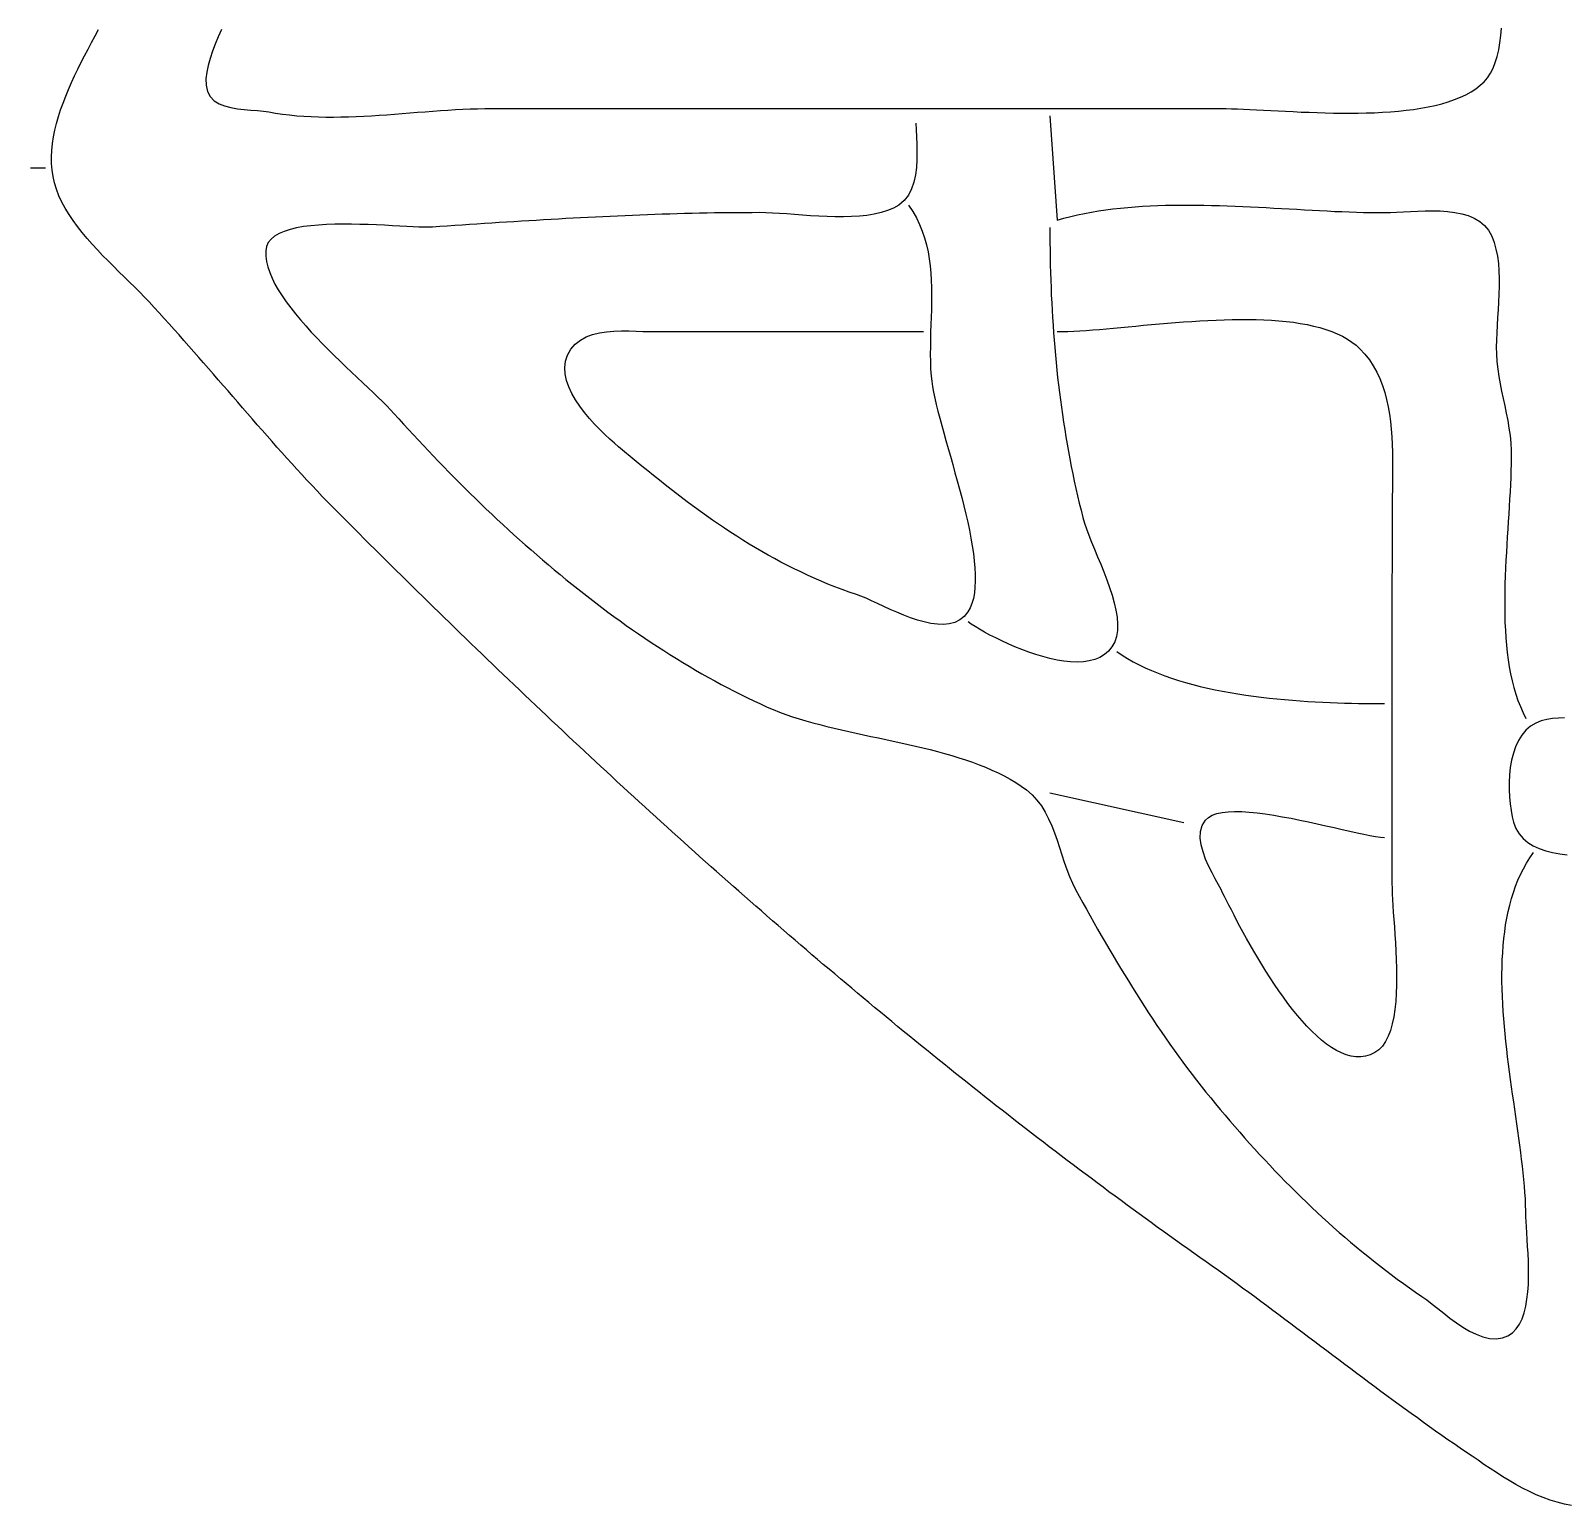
# Model space of a CAD drawing. Header units: millimetres. Extents: x 11 to 803, y 3 to 1113.
# Drawn here: x 209.5 to 415.7, y 3.2 to 201.4 of the extents above; entities that cross this region are included whole.
import ezdxf

# ---------------------------------------------------------------- set-up
doc = ezdxf.new("R2010")
doc.units = ezdxf.units.MM
doc.layers.add('0_0_0', color=3, linetype='Continuous')

msp = doc.modelspace()

# ---------------------------------------------------------------- linework, layer by layer
at = {"layer": '0_0_0'}
for points in [[(416.63, 3.15), (415.68, 3.32), (414.72, 3.56), (413.78, 3.85), (412.84, 4.19), (411.9, 4.58), (410.98, 5), (410.07, 5.47), (409.17, 5.96), (408.28, 6.47), (407.41, 7), (406.55, 7.55), (405.71, 8.1), (404.88, 8.65), (404.08, 9.2), (403.29, 9.74), (402.52, 10.26), (401.69, 10.83), (400.86, 11.4), (400.03, 11.97), (399.2, 12.55), (398.38, 13.13), (397.56, 13.71), (396.74, 14.3), (395.92, 14.89), (395.1, 15.48), (394.28, 16.07), (393.47, 16.67), (392.65, 17.26), (391.84, 17.86), (391.03, 18.46), (390.22, 19.06), (389.41, 19.67), (388.6, 20.27), (387.79, 20.87), (386.98, 21.48), (386.18, 22.09), (385.37, 22.69), (384.57, 23.3), (383.76, 23.91), (382.95, 24.51), (382.15, 25.12), (381.34, 25.73), (380.53, 26.34), (379.73, 26.94), (378.92, 27.55), (378.11, 28.15), (377.3, 28.76), (376.5, 29.36), (375.69, 29.96), (374.88, 30.56), (374.06, 31.16), (373.25, 31.76), (372.44, 32.35), (371.62, 32.95), (370.81, 33.54), (369.99, 34.13), (369.17, 34.71), (368.35, 35.3), (367.52, 35.88), (366.7, 36.46), (365.88, 37.04), (365.06, 37.62), (364.24, 38.21), (363.42, 38.79), (362.6, 39.38), (361.78, 39.97), (360.96, 40.56), (360.15, 41.15), (359.33, 41.74), (358.52, 42.33), (357.71, 42.92), (356.9, 43.52), (356.09, 44.11), (355.28, 44.71), (354.47, 45.31), (353.67, 45.91), (352.86, 46.51), (352.06, 47.11), (351.25, 47.71), (350.45, 48.31), (349.65, 48.92), (348.85, 49.52), (348.05, 50.13), (347.25, 50.74), (346.45, 51.34), (345.66, 51.95), (344.86, 52.57), (344.07, 53.18), (343.27, 53.79), (342.48, 54.4), (341.69, 55.02), (340.9, 55.63), (340.11, 56.25), (339.32, 56.87), (338.53, 57.49), (337.74, 58.11), (336.96, 58.73), (336.17, 59.35), (335.39, 59.98), (334.61, 60.6), (333.82, 61.22), (333.04, 61.85), (332.26, 62.48), (331.48, 63.11), (330.7, 63.74), (329.93, 64.37), (329.15, 65), (328.37, 65.63), (327.6, 66.26), (326.82, 66.9), (326.05, 67.53), (325.28, 68.17), (324.51, 68.8), (323.74, 69.44), (322.97, 70.08), (322.2, 70.72), (321.43, 71.36), (320.66, 72), (319.9, 72.65), (319.13, 73.29), (318.36, 73.93), (317.6, 74.58), (316.84, 75.22), (316.07, 75.87), (315.31, 76.52), (314.55, 77.17), (313.79, 77.82), (313.03, 78.47), (312.27, 79.12), (311.52, 79.77), (310.76, 80.43), (310, 81.08), (309.25, 81.74), (308.49, 82.39), (307.74, 83.05), (306.99, 83.71), (306.23, 84.37), (305.48, 85.03), (304.73, 85.69), (303.98, 86.35), (303.23, 87.01), (302.48, 87.67), (301.73, 88.34), (300.99, 89), (300.24, 89.67), (299.49, 90.33), (298.75, 91), (298, 91.67), (297.26, 92.34), (296.51, 93.01), (295.77, 93.68), (295.03, 94.35), (294.29, 95.02), (293.55, 95.69), (292.81, 96.36), (292.07, 97.04), (291.33, 97.71), (290.59, 98.39), (289.85, 99.07), (289.12, 99.74), (288.38, 100.42), (287.64, 101.1), (286.91, 101.78), (286.17, 102.46), (285.44, 103.14), (284.71, 103.82), (283.97, 104.51), (283.24, 105.19), (282.51, 105.87), (281.78, 106.56), (281.05, 107.24), (280.32, 107.93), (279.59, 108.62), (278.86, 109.3), (278.13, 109.99), (277.41, 110.68), (276.68, 111.37), (275.95, 112.06), (275.23, 112.75), (274.5, 113.44), (273.77, 114.14), (273.05, 114.83), (272.33, 115.52), (271.6, 116.22), (270.88, 116.91), (270.16, 117.61), (269.43, 118.3), (268.71, 119), (267.99, 119.7), (267.27, 120.4), (266.55, 121.1), (265.83, 121.8), (265.11, 122.5), (264.39, 123.2), (263.67, 123.9), (262.96, 124.6), (262.24, 125.3), (261.52, 126.01), (260.8, 126.71), (260.09, 127.42), (259.37, 128.12), (258.66, 128.83), (257.94, 129.53), (257.23, 130.24), (256.51, 130.95), (255.8, 131.66), (255.09, 132.36), (254.37, 133.07), (253.66, 133.78), (252.95, 134.49), (252.24, 135.2), (251.52, 135.92), (250.82, 136.63), (250.12, 137.34), (249.42, 138.06), (248.72, 138.78), (248.03, 139.51), (247.35, 140.24), (246.66, 140.97), (245.99, 141.7), (245.31, 142.44), (244.64, 143.18), (243.96, 143.92), (243.3, 144.66), (242.63, 145.41), (241.97, 146.16), (241.3, 146.91), (240.64, 147.66), (239.98, 148.41), (239.33, 149.16), (238.67, 149.92), (238.01, 150.67), (237.36, 151.42), (236.7, 152.18), (236.05, 152.94), (235.39, 153.69), (234.74, 154.45), (234.08, 155.2), (233.43, 155.96), (232.77, 156.71), (232.11, 157.46), (231.45, 158.22), (230.79, 158.97), (230.13, 159.72), (229.47, 160.47), (228.8, 161.21), (228.13, 161.96), (227.46, 162.7), (226.79, 163.44), (226.11, 164.18), (225.44, 164.92), (224.82, 165.56), (224.18, 166.22), (223.51, 166.89), (222.82, 167.58), (222.11, 168.27), (221.38, 168.98), (220.66, 169.7), (219.93, 170.43), (219.2, 171.17), (218.49, 171.92), (217.78, 172.68), (217.1, 173.46), (216.45, 174.25), (215.82, 175.04), (215.23, 175.85), (214.68, 176.67), (214.18, 177.5), (213.72, 178.34), (213.33, 179.19), (212.99, 180.05), (212.73, 180.92), (212.53, 181.77), (212.4, 182.64), (212.33, 183.52), (212.32, 184.4), (212.36, 185.29), (212.45, 186.19), (212.58, 187.09), (212.77, 188), (212.99, 188.91), (213.25, 189.82), (213.54, 190.73), (213.87, 191.65), (214.23, 192.56), (214.61, 193.48), (215.01, 194.39), (215.43, 195.3), (215.87, 196.21), (216.32, 197.12), (216.78, 198.01), (217.24, 198.91), (217.71, 199.8), (218.18, 200.68), (218.65, 201.55)], [(235.17, 201.53), (234.74, 200.56), (234.33, 199.58), (233.95, 198.61), (233.63, 197.65), (233.37, 196.71), (233.19, 195.79), (233.09, 194.91), (233.11, 194.06), (233.29, 193.2), (233.66, 192.51), (234.18, 191.96), (234.84, 191.55), (235.6, 191.25), (236.44, 191.03), (237.32, 190.88), (238.23, 190.78), (239.13, 190.71), (240, 190.65), (240.81, 190.57), (241.52, 190.46), (242.44, 190.3), (243.37, 190.16), (244.32, 190.04), (245.28, 189.94), (246.24, 189.87), (247.22, 189.82), (248.21, 189.78), (249.21, 189.77), (250.21, 189.76), (251.23, 189.78), (252.24, 189.8), (253.27, 189.84), (254.29, 189.89), (255.32, 189.95), (256.36, 190.01), (257.39, 190.08), (258.42, 190.16), (259.46, 190.24), (260.49, 190.32), (261.52, 190.4), (262.55, 190.48), (263.58, 190.55), (264.6, 190.63), (265.61, 190.7), (266.62, 190.76), (267.62, 190.81), (268.61, 190.85), (269.59, 190.89), (270.56, 190.91), (271.52, 190.92), (369.52, 190.92), (370.21, 190.91), (370.95, 190.89), (371.73, 190.87), (372.56, 190.83), (373.42, 190.79), (374.32, 190.75), (375.25, 190.7), (376.21, 190.65), (377.2, 190.6), (378.21, 190.54), (379.25, 190.49), (380.3, 190.44), (381.37, 190.4), (382.45, 190.36), (383.55, 190.33), (384.65, 190.3), (385.75, 190.29), (386.86, 190.29), (387.96, 190.29), (389.06, 190.32), (390.16, 190.35), (391.24, 190.4), (392.31, 190.47), (393.37, 190.56), (394.41, 190.67), (395.42, 190.8), (396.41, 190.96), (397.38, 191.13), (398.31, 191.33), (399.22, 191.56), (400.08, 191.82), (400.91, 192.11), (401.7, 192.42), (402.44, 192.77), (403.14, 193.16), (403.79, 193.57), (404.38, 194.03), (404.92, 194.52), (405.37, 195.04), (405.76, 195.65), (406.11, 196.33), (406.4, 197.09), (406.65, 197.91), (406.86, 198.79), (407.02, 199.73), (407.15, 200.71), (407.25, 201.73)], [(346.52, 189.92), (347.52, 175.92), (348.42, 176.17), (349.33, 176.4), (350.25, 176.61), (351.18, 176.81), (352.12, 176.98), (353.08, 177.14), (354.04, 177.28), (355.01, 177.41), (356, 177.52), (356.99, 177.62), (357.99, 177.7), (358.99, 177.77), (360, 177.82), (361.02, 177.86), (362.05, 177.9), (363.07, 177.92), (364.11, 177.93), (365.14, 177.93), (366.18, 177.92), (367.23, 177.91), (368.27, 177.89), (369.32, 177.86), (370.36, 177.83), (371.41, 177.79), (372.46, 177.74), (373.5, 177.69), (374.55, 177.64), (375.59, 177.59), (376.63, 177.53), (377.66, 177.47), (378.7, 177.42), (379.73, 177.36), (380.75, 177.3), (381.77, 177.25), (382.78, 177.19), (383.79, 177.14), (384.78, 177.09), (385.77, 177.05), (386.76, 177.01), (387.73, 176.98), (388.69, 176.95), (389.65, 176.93), (390.59, 176.92), (391.52, 176.92), (392.29, 176.93), (393.14, 176.97), (394.04, 177.02), (394.98, 177.08), (395.97, 177.13), (396.97, 177.16), (397.99, 177.17), (399, 177.15), (399.99, 177.08), (400.96, 176.95), (401.89, 176.77), (402.77, 176.51), (403.58, 176.16), (404.31, 175.73), (404.95, 175.19), (405.49, 174.54), (405.92, 173.77), (406.24, 172.91), (406.49, 172.01), (406.68, 171.07), (406.81, 170.1), (406.88, 169.09), (406.92, 168.06), (406.92, 167.02), (406.89, 165.96), (406.84, 164.9), (406.78, 163.84), (406.71, 162.8), (406.64, 161.77), (406.59, 160.75), (406.55, 159.77), (406.53, 158.82), (406.54, 157.92), (406.61, 156.89), (406.72, 155.88), (406.87, 154.88), (407.05, 153.89), (407.25, 152.9), (407.46, 151.92), (407.67, 150.93), (407.88, 149.95), (408.07, 148.96), (408.24, 147.96), (408.38, 146.96), (408.47, 145.94), (408.52, 144.92), (408.53, 144.04), (408.52, 143.15), (408.5, 142.23), (408.47, 141.3), (408.43, 140.35), (408.39, 139.38), (408.33, 138.4), (408.27, 137.4), (408.21, 136.4), (408.15, 135.38), (408.08, 134.35), (408.01, 133.32), (407.95, 132.28), (407.89, 131.23), (407.83, 130.18), (407.78, 129.13), (407.74, 128.07), (407.7, 127.02), (407.68, 125.97), (407.66, 124.92), (407.66, 123.87), (407.68, 122.84), (407.7, 121.81), (407.75, 120.78), (407.82, 119.77), (407.9, 118.77), (408, 117.78), (408.13, 116.81), (408.28, 115.85), (408.46, 114.91), (408.66, 113.99), (408.9, 113.09), (409.16, 112.2), (409.45, 111.34), (409.77, 110.51), (410.13, 109.7), (410.52, 108.92)], [(328.52, 188.92), (328.54, 188.04), (328.58, 187.09), (328.62, 186.09), (328.65, 185.06), (328.64, 184.02), (328.59, 182.99), (328.46, 181.98), (328.25, 181.01), (327.94, 180.1), (327.51, 179.28), (326.94, 178.55), (326.21, 177.94), (325.49, 177.53), (324.7, 177.19), (323.84, 176.92), (322.92, 176.71), (321.94, 176.55), (320.92, 176.44), (319.86, 176.38), (318.78, 176.35), (317.68, 176.35), (316.57, 176.38), (315.45, 176.44), (314.35, 176.5), (313.26, 176.58), (312.19, 176.66), (311.16, 176.74), (310.16, 176.81), (309.22, 176.86), (308.34, 176.9), (307.52, 176.92), (306.51, 176.91), (305.49, 176.91), (304.48, 176.9), (303.47, 176.89), (302.46, 176.88), (301.45, 176.87), (300.44, 176.85), (299.44, 176.83), (298.43, 176.8), (297.43, 176.78), (296.42, 176.75), (295.42, 176.72), (294.42, 176.69), (293.42, 176.66), (292.42, 176.62), (291.42, 176.58), (290.42, 176.54), (289.42, 176.5), (288.42, 176.46), (287.43, 176.41), (286.43, 176.37), (285.44, 176.32), (284.44, 176.27), (283.45, 176.22), (282.45, 176.16), (281.46, 176.11), (280.46, 176.05), (279.47, 176), (278.47, 175.94), (277.48, 175.88), (276.48, 175.82), (275.49, 175.76), (274.49, 175.7), (273.5, 175.63), (272.5, 175.57), (271.51, 175.51), (270.51, 175.44), (269.51, 175.37), (268.52, 175.31), (267.52, 175.24), (266.52, 175.17), (265.52, 175.11), (264.52, 175.04), (263.52, 174.97), (263.03, 174.95), (262.42, 174.95), (261.72, 174.97), (260.93, 175.01), (260.07, 175.05), (259.13, 175.1), (258.14, 175.16), (257.1, 175.21), (256.02, 175.26), (254.91, 175.31), (253.79, 175.34), (252.65, 175.37), (251.51, 175.37), (250.39, 175.36), (249.28, 175.32), (248.2, 175.25), (247.17, 175.16), (246.18, 175.03), (245.25, 174.86), (244.39, 174.65), (243.61, 174.4), (242.92, 174.1), (242.32, 173.75), (241.83, 173.34), (241.47, 172.88), (241.22, 172.36), (241.12, 171.77), (241.13, 171.07), (241.22, 170.35), (241.4, 169.61), (241.65, 168.86), (241.98, 168.09), (242.36, 167.32), (242.81, 166.53), (243.32, 165.73), (243.87, 164.92), (244.48, 164.11), (245.12, 163.3), (245.8, 162.49), (246.51, 161.68), (247.24, 160.87), (247.99, 160.07), (248.76, 159.27), (249.55, 158.48), (250.33, 157.7), (251.12, 156.94), (251.9, 156.19), (252.67, 155.46), (253.43, 154.74), (254.17, 154.05), (254.88, 153.37), (255.56, 152.73), (256.21, 152.1), (256.82, 151.51), (257.39, 150.95), (257.9, 150.41), (258.36, 149.92), (259, 149.2), (259.65, 148.48), (260.31, 147.76), (260.97, 147.04), (261.64, 146.32), (262.31, 145.6), (262.99, 144.88), (263.67, 144.17), (264.36, 143.45), (265.05, 142.73), (265.75, 142.02), (266.45, 141.31), (267.16, 140.6), (267.87, 139.89), (268.59, 139.18), (269.31, 138.47), (270.03, 137.77), (270.77, 137.07), (271.5, 136.37), (272.24, 135.68), (272.99, 134.99), (273.74, 134.3), (274.49, 133.61), (275.25, 132.93), (276.01, 132.25), (276.78, 131.57), (277.55, 130.9), (278.33, 130.24), (279.11, 129.57), (279.89, 128.92), (280.68, 128.26), (281.47, 127.61), (282.26, 126.97), (283.06, 126.33), (283.87, 125.7), (284.67, 125.07), (285.48, 124.45), (286.29, 123.84), (287.11, 123.23), (287.93, 122.62), (288.76, 122.03), (289.58, 121.44), (290.41, 120.85), (291.25, 120.28), (292.09, 119.71), (292.93, 119.15), (293.77, 118.59), (294.62, 118.04), (295.46, 117.5), (296.32, 116.97), (297.17, 116.45), (298.03, 115.93), (298.89, 115.43), (299.75, 114.93), (300.62, 114.44), (301.49, 113.96), (302.36, 113.49), (303.23, 113.03), (304.11, 112.58), (304.99, 112.13), (305.87, 111.7), (306.75, 111.28), (307.64, 110.87), (308.52, 110.46), (309.34, 110.11), (310.18, 109.78), (311.04, 109.47), (311.92, 109.16), (312.82, 108.88), (313.73, 108.6), (314.66, 108.34), (315.6, 108.09), (316.55, 107.85), (317.52, 107.61), (318.5, 107.38), (319.48, 107.16), (320.47, 106.94), (321.46, 106.73), (322.46, 106.51), (323.47, 106.3), (324.47, 106.09), (325.47, 105.87), (326.48, 105.65), (327.47, 105.43), (328.47, 105.2), (329.46, 104.97), (330.44, 104.73), (331.41, 104.48), (332.38, 104.21), (333.33, 103.94), (334.27, 103.65), (335.2, 103.35), (336.11, 103.04), (337, 102.71), (337.88, 102.36), (338.73, 101.99), (339.57, 101.6), (340.38, 101.19), (341.17, 100.76), (341.93, 100.3), (342.67, 99.82), (343.38, 99.31), (344.13, 98.67), (344.79, 97.95), (345.38, 97.17), (345.9, 96.33), (346.36, 95.43), (346.77, 94.5), (347.14, 93.54), (347.49, 92.56), (347.82, 91.57), (348.14, 90.58), (348.46, 89.59), (348.8, 88.62), (349.16, 87.68), (349.55, 86.78), (349.98, 85.92), (350.47, 85.03), (350.95, 84.15), (351.45, 83.27), (351.94, 82.38), (352.44, 81.5), (352.94, 80.62), (353.44, 79.74), (353.95, 78.86), (354.46, 77.99), (354.98, 77.11), (355.5, 76.24), (356.02, 75.37), (356.55, 74.5), (357.08, 73.64), (357.61, 72.78), (358.15, 71.92), (358.7, 71.06), (359.24, 70.21), (359.8, 69.36), (360.36, 68.51), (360.92, 67.67), (361.49, 66.83), (362.07, 65.99), (362.65, 65.16), (363.23, 64.34), (363.82, 63.52), (364.42, 62.7), (365.02, 61.89), (365.63, 61.08), (366.25, 60.28), (366.87, 59.49), (367.5, 58.7), (368.14, 57.92), (368.78, 57.14), (369.42, 56.36), (370.07, 55.59), (370.72, 54.83), (371.38, 54.07), (372.04, 53.31), (372.7, 52.56), (373.37, 51.81), (374.04, 51.06), (374.72, 50.32), (375.4, 49.59), (376.09, 48.86), (376.77, 48.13), (377.47, 47.41), (378.17, 46.7), (378.87, 45.99), (379.58, 45.28), (380.29, 44.58), (381.01, 43.89), (381.73, 43.2), (382.46, 42.52), (383.19, 41.84), (383.93, 41.17), (384.67, 40.5), (385.42, 39.84), (386.18, 39.19), (386.94, 38.54), (387.7, 37.89), (388.48, 37.26), (389.25, 36.63), (390.04, 36), (390.83, 35.38), (391.62, 34.77), (392.42, 34.17), (393.23, 33.57), (394.04, 32.98), (394.86, 32.39), (395.69, 31.82), (396.52, 31.24), (397.19, 30.77), (397.91, 30.21), (398.67, 29.61), (399.47, 28.97), (400.31, 28.32), (401.17, 27.7), (402.05, 27.11), (402.94, 26.58), (403.84, 26.14), (404.74, 25.8), (405.63, 25.59), (406.51, 25.54), (407.38, 25.67), (408.08, 25.93), (408.69, 26.33), (409.2, 26.86), (409.64, 27.49), (409.99, 28.22), (410.28, 29.03), (410.5, 29.91), (410.66, 30.85), (410.78, 31.84), (410.85, 32.85), (410.88, 33.89), (410.87, 34.93), (410.85, 35.96), (410.81, 36.98), (410.75, 37.96), (410.69, 38.89), (410.63, 39.77), (410.58, 40.57), (410.54, 41.29), (410.52, 41.92), (410.51, 42.71), (410.48, 43.53), (410.44, 44.36), (410.38, 45.21), (410.31, 46.07), (410.23, 46.95), (410.14, 47.84), (410.04, 48.75), (409.93, 49.67), (409.82, 50.6), (409.69, 51.55), (409.57, 52.5), (409.43, 53.47), (409.3, 54.44), (409.16, 55.42), (409.01, 56.41), (408.87, 57.4), (408.73, 58.4), (408.59, 59.4), (408.45, 60.41), (408.32, 61.43), (408.19, 62.44), (408.06, 63.46), (407.94, 64.48), (407.83, 65.49), (407.72, 66.51), (407.63, 67.53), (407.54, 68.54), (407.47, 69.55), (407.41, 70.56), (407.36, 71.56), (407.32, 72.56), (407.3, 73.55), (407.3, 74.54), (407.31, 75.51), (407.34, 76.48), (407.39, 77.44), (407.45, 78.39), (407.54, 79.33), (407.66, 80.26), (407.79, 81.17), (407.95, 82.08), (408.13, 82.97), (408.34, 83.84), (408.57, 84.7), (408.83, 85.54), (409.12, 86.37), (409.44, 87.17), (409.8, 87.96), (410.18, 88.73), (410.59, 89.48), (411.04, 90.21), (411.52, 90.92)], [(209.52, 182.92), (211.52, 182.92)], [(327.52, 177.92), (328.09, 177.07), (328.59, 176.2), (329.02, 175.32), (329.38, 174.42), (329.69, 173.51), (329.95, 172.59), (330.16, 171.66), (330.32, 170.71), (330.44, 169.75), (330.53, 168.79), (330.59, 167.82), (330.62, 166.84), (330.63, 165.85), (330.62, 164.86), (330.6, 163.87), (330.57, 162.87), (330.54, 161.87), (330.5, 160.87), (330.48, 159.87), (330.46, 158.88), (330.45, 157.88), (330.47, 156.89), (330.5, 155.9), (330.57, 154.92), (330.64, 154.27), (330.74, 153.56), (330.88, 152.8), (331.05, 151.99), (331.25, 151.13), (331.47, 150.23), (331.72, 149.29), (331.98, 148.32), (332.25, 147.32), (332.55, 146.29), (332.85, 145.23), (333.15, 144.16), (333.46, 143.07), (333.77, 141.96), (334.08, 140.85), (334.38, 139.74), (334.68, 138.62), (334.96, 137.51), (335.23, 136.4), (335.48, 135.31), (335.71, 134.23), (335.92, 133.17), (336.1, 132.13), (336.25, 131.11), (336.37, 130.13), (336.45, 129.18), (336.5, 128.26), (336.5, 127.39), (336.46, 126.57), (336.38, 125.79), (336.24, 125.06), (336.05, 124.39), (335.8, 123.78), (335.49, 123.24), (334.99, 122.62), (334.4, 122.16), (333.74, 121.83), (333.01, 121.64), (332.23, 121.56), (331.4, 121.58), (330.54, 121.7), (329.64, 121.89), (328.73, 122.14), (327.8, 122.46), (326.88, 122.81), (325.96, 123.19), (325.06, 123.58), (324.19, 123.98), (323.35, 124.37), (322.55, 124.73), (321.81, 125.07), (321.13, 125.35), (320.52, 125.58), (319.55, 125.91), (318.59, 126.26), (317.64, 126.62), (316.7, 126.99), (315.77, 127.38), (314.85, 127.78), (313.94, 128.19), (313.04, 128.61), (312.15, 129.04), (311.26, 129.49), (310.38, 129.94), (309.51, 130.41), (308.65, 130.88), (307.8, 131.37), (306.95, 131.86), (306.11, 132.37), (305.27, 132.88), (304.44, 133.41), (303.62, 133.94), (302.8, 134.48), (301.98, 135.03), (301.17, 135.59), (300.37, 136.16), (299.57, 136.73), (298.77, 137.31), (297.97, 137.9), (297.18, 138.49), (296.39, 139.1), (295.6, 139.7), (294.82, 140.32), (294.03, 140.94), (293.25, 141.56), (292.47, 142.2), (291.69, 142.83), (290.91, 143.48), (290.13, 144.12), (289.35, 144.77), (288.56, 145.43), (288, 145.92), (287.37, 146.47), (286.71, 147.09), (286.02, 147.77), (285.32, 148.49), (284.64, 149.26), (283.97, 150.06), (283.35, 150.9), (282.78, 151.75), (282.28, 152.62), (281.87, 153.49), (281.57, 154.37), (281.38, 155.25), (281.32, 156.11), (281.42, 156.95), (281.69, 157.77), (282.14, 158.58), (282.72, 159.25), (283.42, 159.78), (284.2, 160.2), (285.06, 160.52), (285.98, 160.74), (286.94, 160.89), (287.93, 160.98), (288.93, 161.02), (289.92, 161.02), (290.9, 160.99), (291.83, 160.96), (292.71, 160.93), (293.52, 160.92), (329.52, 160.92)], [(346.52, 174.92), (346.53, 173.9), (346.53, 172.89), (346.55, 171.88), (346.56, 170.87), (346.58, 169.86), (346.61, 168.85), (346.64, 167.84), (346.68, 166.83), (346.72, 165.82), (346.77, 164.81), (346.83, 163.8), (346.88, 162.8), (346.95, 161.79), (347.02, 160.78), (347.1, 159.78), (347.18, 158.77), (347.27, 157.77), (347.37, 156.77), (347.47, 155.76), (347.57, 154.76), (347.69, 153.76), (347.81, 152.76), (347.94, 151.76), (348.07, 150.76), (348.21, 149.76), (348.36, 148.77), (348.52, 147.77), (348.68, 146.78), (348.85, 145.78), (349.03, 144.79), (349.21, 143.8), (349.4, 142.81), (349.6, 141.82), (349.81, 140.83), (350.02, 139.85), (350.25, 138.86), (350.48, 137.88), (350.71, 136.9), (350.96, 135.92), (351.17, 135.19), (351.45, 134.4), (351.77, 133.54), (352.14, 132.62), (352.53, 131.67), (352.94, 130.67), (353.36, 129.65), (353.78, 128.62), (354.18, 127.57), (354.55, 126.52), (354.89, 125.49), (355.18, 124.47), (355.4, 123.48), (355.56, 122.52), (355.63, 121.61), (355.61, 120.75), (355.48, 119.96), (355.24, 119.23), (354.86, 118.55), (354.4, 117.97), (353.85, 117.5), (353.24, 117.13), (352.56, 116.85), (351.82, 116.66), (351.03, 116.54), (350.19, 116.5), (349.32, 116.53), (348.41, 116.63), (347.49, 116.78), (346.54, 116.98), (345.59, 117.23), (344.63, 117.51), (343.68, 117.83), (342.74, 118.18), (341.82, 118.55), (340.93, 118.94), (340.06, 119.34), (339.24, 119.74), (338.46, 120.14), (337.74, 120.53), (337.08, 120.91), (336.48, 121.27), (335.96, 121.61), (335.52, 121.92)], [(347.52, 160.92), (348.22, 160.92), (348.96, 160.94), (349.74, 160.98), (350.55, 161.03), (351.4, 161.08), (352.28, 161.15), (353.19, 161.22), (354.12, 161.3), (355.08, 161.39), (356.06, 161.48), (357.06, 161.58), (358.09, 161.67), (359.12, 161.77), (360.18, 161.87), (361.24, 161.96), (362.32, 162.05), (363.4, 162.14), (364.5, 162.23), (365.59, 162.3), (366.69, 162.37), (367.78, 162.43), (368.88, 162.48), (369.97, 162.52), (371.05, 162.55), (372.13, 162.56), (373.2, 162.56), (374.25, 162.54), (375.29, 162.51), (376.31, 162.45), (377.31, 162.38), (378.3, 162.29), (379.26, 162.17), (380.19, 162.03), (381.1, 161.86), (381.97, 161.67), (382.82, 161.46), (383.63, 161.21), (384.41, 160.94), (385.15, 160.63), (385.85, 160.29), (386.51, 159.92), (387.12, 159.52), (387.69, 159.08), (388.21, 158.6), (388.87, 157.88), (389.47, 157.12), (389.99, 156.31), (390.46, 155.47), (390.87, 154.6), (391.22, 153.69), (391.53, 152.76), (391.79, 151.8), (392, 150.82), (392.18, 149.83), (392.32, 148.82), (392.42, 147.81), (392.5, 146.78), (392.55, 145.76), (392.59, 144.73), (392.6, 143.71), (392.6, 142.69), (392.59, 141.68), (392.58, 140.69), (392.56, 139.71), (392.54, 138.75), (392.53, 137.82), (392.52, 136.92), (392.52, 135.92), (392.52, 134.92), (392.52, 133.91), (392.52, 132.91), (392.52, 131.91), (392.52, 130.91), (392.52, 129.91), (392.52, 128.91), (392.51, 127.91), (392.51, 126.91), (392.51, 125.91), (392.51, 124.91), (392.51, 123.91), (392.5, 122.91), (392.5, 121.91), (392.5, 120.91), (392.5, 119.91), (392.49, 118.91), (392.49, 117.91), (392.49, 116.91), (392.49, 115.91), (392.48, 114.91), (392.48, 113.91), (392.48, 112.91), (392.48, 111.91), (392.48, 110.91), (392.47, 109.91), (392.47, 108.91), (392.47, 107.91), (392.47, 106.91), (392.47, 105.91), (392.47, 104.91), (392.47, 103.91), (392.47, 102.91), (392.47, 101.91), (392.47, 100.91), (392.47, 99.91), (392.47, 98.91), (392.47, 97.91), (392.47, 96.91), (392.48, 95.91), (392.48, 94.91), (392.48, 93.91), (392.48, 92.91), (392.49, 91.91), (392.49, 90.92), (392.5, 89.92), (392.5, 88.92), (392.51, 87.92), (392.51, 86.92), (392.52, 85.92), (392.54, 85.29), (392.57, 84.57), (392.62, 83.76), (392.69, 82.88), (392.76, 81.92), (392.83, 80.91), (392.91, 79.86), (392.98, 78.76), (393.04, 77.64), (393.09, 76.5), (393.12, 75.35), (393.13, 74.2), (393.12, 73.06), (393.08, 71.95), (393.01, 70.86), (392.89, 69.81), (392.74, 68.81), (392.55, 67.87), (392.3, 67), (392.01, 66.2), (391.65, 65.5), (391.24, 64.89), (390.76, 64.39), (390.21, 64), (389.59, 63.72), (388.96, 63.53), (388.32, 63.44), (387.67, 63.44), (387.02, 63.53), (386.37, 63.71), (385.71, 63.96), (385.05, 64.29), (384.38, 64.68), (383.72, 65.14), (383.05, 65.66), (382.39, 66.24), (381.73, 66.87), (381.08, 67.54), (380.43, 68.26), (379.79, 69.01), (379.15, 69.8), (378.52, 70.61), (377.91, 71.45), (377.3, 72.31), (376.71, 73.18), (376.12, 74.07), (375.56, 74.96), (375.01, 75.85), (374.47, 76.74), (373.95, 77.62), (373.45, 78.48), (372.97, 79.34), (372.52, 80.16), (372.08, 80.97), (371.67, 81.74), (371.28, 82.48), (370.92, 83.18), (370.58, 83.83), (370.27, 84.44), (370, 84.99), (369.75, 85.48), (369.53, 85.92), (369.18, 86.58), (368.76, 87.35), (368.32, 88.19), (367.87, 89.09), (367.46, 90.03), (367.11, 90.98), (366.85, 91.93), (366.73, 92.85), (366.76, 93.73), (366.99, 94.54), (367.43, 95.26), (367.83, 95.62), (368.35, 95.91), (368.97, 96.13), (369.68, 96.28), (370.49, 96.38), (371.36, 96.41), (372.31, 96.4), (373.32, 96.33), (374.38, 96.23), (375.48, 96.09), (376.61, 95.92), (377.77, 95.72), (378.95, 95.51), (380.13, 95.27), (381.3, 95.02), (382.47, 94.77), (383.61, 94.51), (384.73, 94.26), (385.81, 94.01), (386.84, 93.78), (387.81, 93.56), (388.72, 93.37), (389.55, 93.2), (390.31, 93.07), (390.97, 92.97), (391.52, 92.92)], [(355.52, 117.92), (356.23, 117.43), (356.96, 116.97), (357.73, 116.53), (358.52, 116.12), (359.34, 115.72), (360.19, 115.35), (361.06, 114.99), (361.96, 114.65), (362.87, 114.34), (363.81, 114.04), (364.76, 113.75), (365.73, 113.49), (366.72, 113.24), (367.72, 113.01), (368.73, 112.79), (369.75, 112.59), (370.77, 112.4), (371.81, 112.23), (372.85, 112.07), (373.89, 111.93), (374.94, 111.79), (375.99, 111.67), (377.03, 111.56), (378.08, 111.46), (379.12, 111.37), (380.15, 111.29), (381.18, 111.22), (382.19, 111.16), (383.2, 111.11), (384.19, 111.06), (385.17, 111.02), (386.14, 110.99), (387.09, 110.97), (388.02, 110.95), (388.93, 110.93), (389.82, 110.92), (390.68, 110.92), (391.52, 110.92)], [(415.72, 109.02), (414.91, 108.98), (414.11, 108.91), (413.33, 108.78), (412.58, 108.59), (411.87, 108.31), (411.14, 107.89), (410.51, 107.34), (409.97, 106.69), (409.51, 105.95), (409.13, 105.12), (408.83, 104.24), (408.59, 103.3), (408.42, 102.33), (408.31, 101.34), (408.26, 100.33), (408.26, 99.34), (408.3, 98.37), (408.39, 97.43), (408.51, 96.54), (408.66, 95.72), (408.84, 94.97), (409.15, 94.14), (409.59, 93.42), (410.13, 92.79), (410.77, 92.26), (411.51, 91.81), (412.31, 91.44), (413.18, 91.14), (414.11, 90.9), (415.07, 90.71), (416.06, 90.57)], [(346.52, 98.92), (364.52, 94.92)]]:
    msp.add_lwpolyline(points, dxfattribs=at)

doc.saveas('drawing.dxf')
